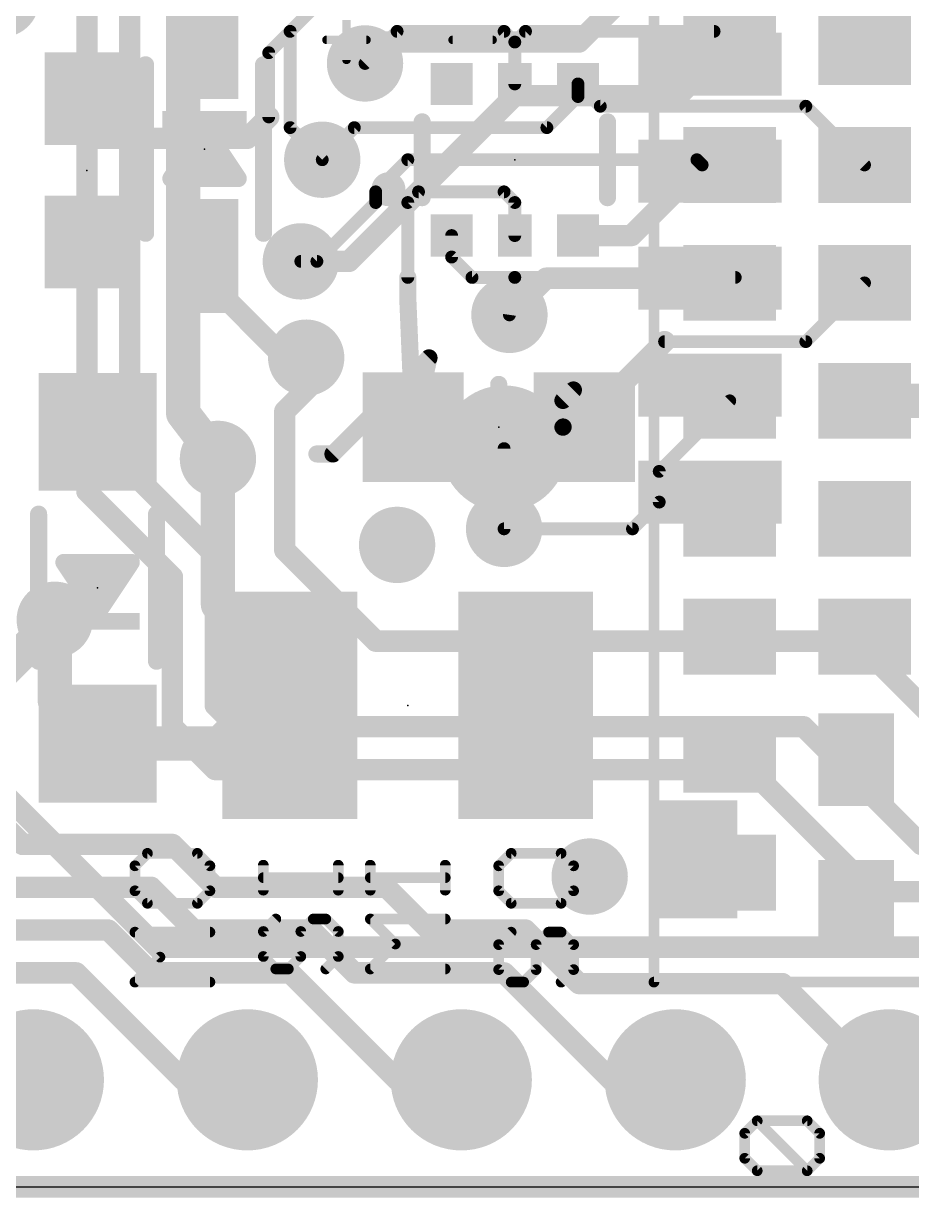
# Model space of a CAD drawing. Extents: x -11.5 to 69.1, y -5.3 to 31.9.
# Drawn here: x 31.63 to 42.17, y -0.13 to 13.81 of the extents above; entities that cross this region are included whole.
import ezdxf

# ---------------------------------------------------------------- set-up
doc = ezdxf.new("R2010")
doc.units = 0
for name, color, linetype in [('1', 12, 'CONTINUOUS'), ('16', 132, 'CONTINUOUS'), ('17', 110, 'CONTINUOUS'), ('18', 110, 'CONTINUOUS'), ('20', 53, 'CONTINUOUS'), ('21', 40, 'CONTINUOUS'), ('23', 40, 'CONTINUOUS')]:
    doc.layers.add(name, color=color, linetype=linetype)

# ---------------------------------------------------------------- blocks, each defined once
blk = doc.blocks.new('RECT')
blk.add_solid([(-0.5, -0.5), (0.5, -0.5), (-0.5, 0.5), (0.5, 0.5)])
blk = doc.blocks.new('ROUNDP')
at = {"const_width": 0.5}
blk.add_lwpolyline([(0, -0.25, 1), (0, 0.25, 1), (0, -0.25)], format="xyb", dxfattribs=at)
blk = doc.blocks.new('PIE')
at = {"const_width": 0.5}
blk.add_lwpolyline([(0, -0.25, 1), (0, 0.25, 1), (0, -0.25)], format="xyb", dxfattribs=at)
blk = doc.blocks.new('ROUNDV')
at = {"const_width": 0.5}
blk.add_lwpolyline([(0, -0.25, 1), (0, 0.25, 1), (0, -0.25)], format="xyb", dxfattribs=at)

msp = doc.modelspace()

# ---------------------------------------------------------------- linework, layer by layer
at = {"layer": '1'}
for points, const_width in [([(32.385, 14.478), (32.385, 12.915)], 0.254), ([(33.782, 13.97), (33.782, 13.589)], 0.254), ([(34.544, 13.462), (35.179, 14.097)], 0.1524), ([(39.831, 13.716), (40.017, 13.53)], 0.254), ([(36.068, 13.716), (35.687, 13.335)], 0.1524), ([(37.338, 13.716), (36.068, 13.716)], 0.1524), ([(37.465, 13.589), (37.338, 13.716)], 0.1524), ([(37.592, 13.716), (37.465, 13.589)], 0.1524), ([(37.465, 13.589), (37.465, 13.092)], 0.1524), ([(39.831, 13.716), (37.592, 13.716)], 0.1524), ([(34.544, 12.7), (34.544, 13.462)], 0.1524), ([(32.385, 12.915), (32.385, 12.827)], 0.4064), ([(38.215, 13.092), (38.48, 12.827)], 0.1524), ([(38.215, 12.942), (38.215, 13.092)], 0.1524), ([(37.846, 12.573), (38.215, 12.942)], 0.1524), ([(32.385, 12.827), (32.385, 12.573)], 0.254), ([(34.29, 12.446), (34.544, 12.7)], 0.254), ([(38.48, 12.827), (40.92, 12.827)], 0.1524), ([(40.92, 12.827), (41.617, 12.13)], 0.1524), ([(32.385, 12.573), (32.512, 12.446)], 0.254), ([(32.512, 12.446), (34.29, 12.446)], 0.254), ([(35.56, 12.573), (35.179, 12.192)], 0.1524), ([(37.846, 12.573), (35.56, 12.573)], 0.1524), ([(36.195, 12.192), (35.814, 11.811)], 0.1524), ([(39.627, 12.192), (36.195, 12.192)], 0.1524), ([(39.689, 12.13), (39.627, 12.192)], 0.1524), ([(38.851, 11.292), (39.689, 12.13)], 0.254), ([(39.689, 12.13), (40.017, 12.13)], 0.254), ([(35.814, 11.811), (35.814, 11.684)], 0.1524), ([(36.322, 11.811), (36.195, 11.684)], 0.1524), ([(37.338, 11.811), (36.322, 11.811)], 0.1524), ([(37.465, 11.684), (37.338, 11.811)], 0.1524), ([(35.814, 11.684), (35.1155, 10.9855)], 0.1524), ([(36.195, 11.684), (36.195, 10.795)], 0.1524), ([(37.465, 11.292), (37.465, 11.684)], 0.1524), ([(36.715, 11.292), (36.715, 11.037)], 0.1524), ([(38.215, 11.292), (38.851, 11.292)], 0.254), ([(33.782, 11.049), (33.655, 10.922)], 0.254), ([(33.782, 10.795), (33.782, 11.049)], 0.254), ([(35.1155, 10.9855), (34.925, 10.9855)], 0.1524), ([(36.715, 11.037), (36.957, 10.795)], 0.1524), ([(34.798, 9.779), (33.782, 10.795)], 0.254), ([(36.195, 10.795), (36.195, 10.5385)], 0.2032), ([(36.957, 10.795), (37.465, 10.795)], 0.1524), ([(37.465, 10.795), (37.4015, 10.3505)], 0.1524), ([(37.465, 10.795), (40.082, 10.795)], 0.1524), ([(40.082, 10.795), (40.017, 10.73)], 0.254), ([(40.92, 10.033), (41.617, 10.73)], 0.1524), ([(36.195, 10.5385), (36.2585, 9.017)], 0.2032), ([(39.243, 10.033), (38.669, 9.459)], 0.254), ([(39.243, 10.033), (40.92, 10.033)], 0.1524), ([(34.9885, 9.8425), (34.798, 9.779)], 0.254), ([(36.4465, 9.84), (35.306, 8.6995)], 0.2032), ([(36.2585, 9.017), (36.4465, 9.84)], 0.2032), ([(38.161, 9.459), (38.0365, 9.3345)], 0.2032), ([(38.669, 9.459), (38.161, 9.459)], 0.2032), ([(41.617, 9.33), (42.613, 9.33)], 0.4064), ([(38.0365, 9.3345), (38.0365, 9.017)], 0.2032), ([(40.017, 9.33), (39.1795, 8.4925)], 0.1524), ([(38.0365, 9.017), (38.039, 9.0195)], 0.2032), ([(38.039, 9.0195), (38.2905, 9.017)], 0.2032), ([(33.9408, 6.9107), (33.9408, 8.6409)], 0.4064), ([(35.306, 8.6995), (35.1155, 8.6995)], 0.2032), ([(39.1795, 8.4925), (39.1795, 8.128)], 0.1524), ([(39.1795, 8.128), (38.862, 7.8105)], 0.1524), ([(38.862, 7.8105), (37.338, 7.8105)], 0.1524), ([(33.9408, 6.9107), (35.0096, 5.842)], 0.4064), ([(32.004, 5.77), (32.004, 6.731)], 0.4064), ([(33.961, 5.262), (34.541, 5.842)], 0.4064), ([(34.541, 5.842), (34.795, 5.715)], 0.4064), ([(32.512, 5.262), (32.004, 5.77)], 0.254), ([(35.0096, 5.842), (34.795, 5.715)], 0.254), ([(32.512, 5.262), (33.961, 5.262)], 0.4064), ([(31.115, 4.572), (31.623, 4.064)], 0.254), ([(31.623, 4.064), (33.401, 4.064)], 0.254), ([(33.401, 4.064), (33.909, 3.556)], 0.254), ([(31.242, 3.556), (33.147, 3.556)], 0.254), ([(33.147, 3.556), (33.655, 3.048)], 0.254), ([(33.909, 3.556), (35.941, 3.556)], 0.254), ([(35.941, 3.556), (36.449, 3.048)], 0.254), ([(30.734, 3.048), (32.639, 3.048)], 0.254), ([(32.639, 3.048), (33.147, 2.54)], 0.254), ([(33.655, 3.048), (35.052, 3.048)], 0.254), ([(35.052, 3.048), (35.56, 2.54)], 0.254), ([(36.449, 3.048), (37.592, 3.048)], 0.254), ([(37.592, 3.048), (38.227, 2.413)], 0.254), ([(30.48, 2.54), (32.258, 2.54)], 0.254), ([(32.258, 2.54), (33.528, 1.27)], 0.254), ([(33.147, 2.54), (34.798, 2.54)], 0.254), ([(34.798, 2.54), (36.068, 1.27)], 0.254), ([(35.56, 2.54), (37.338, 2.54)], 0.254), ([(37.338, 2.54), (38.608, 1.27)], 0.254), ([(38.227, 2.413), (40.64, 2.413)], 0.254), ([(40.64, 2.413), (41.783, 1.27)], 0.254), ([(30.988, 1.27), (31.75, 1.27)], 0.254), ([(33.528, 1.27), (34.29, 1.27)], 0.254), ([(36.068, 1.27), (36.83, 1.27)], 0.254), ([(36.703, 1.27), (36.83, 1.27)], 0.254), ([(38.608, 1.27), (39.37, 1.27)], 0.254), ([(41.783, 1.27), (41.91, 1.27)], 0.254), ([(0, 0), (60.452, 0)], 0.254)]:
    msp.add_lwpolyline(points, dxfattribs=dict(at, const_width=const_width))
for points, const_width in [([(39.8759, 13.7609, 1), (39.7861, 13.6711)], 0.127), ([(36.068, 13.7541, 1), (36.068, 13.6779)], 0.0762), ([(36.0949, 13.6891, 1), (36.0411, 13.7429)], 0.0762), ([(37.3649, 13.7429, 1), (37.3111, 13.6891)], 0.0762), ([(37.338, 13.6779, 1), (37.338, 13.7541)], 0.0762), ([(37.5031, 13.589, 1), (37.4269, 13.589)], 0.0762), ([(37.592, 13.7541, 1), (37.592, 13.6779)], 0.0762), ([(37.6189, 13.6891, 1), (37.5651, 13.7429)], 0.0762), ([(39.831, 13.6779, 1), (39.831, 13.7541)], 0.0762), ([(33.7185, 13.589, 1), (33.8455, 13.589)], 0.127), ([(34.5821, 13.462, 1), (34.5059, 13.462)], 0.0762), ([(34.5171, 13.4889, 1), (34.5709, 13.4351)], 0.0762), ([(37.4381, 13.6159, 1), (37.4919, 13.5621)], 0.0762), ([(37.4381, 13.5621, 1), (37.4919, 13.6159)], 0.0762), ([(39.9721, 13.4851, 1), (40.0619, 13.5749)], 0.127), ([(35.6601, 13.3619, 1), (35.7139, 13.3081)], 0.0762), ([(32.4866, 12.915, 1), (32.2834, 12.915)], 0.2032), ([(37.4269, 13.092, 1), (37.5031, 13.092)], 0.0762), ([(38.2531, 13.092, 1), (38.1769, 13.092)], 0.0762), ([(38.2419, 13.1189, 1), (38.1881, 13.0651)], 0.0762), ([(32.3215, 12.915, 1), (32.4485, 12.915)], 0.127), ([(38.1769, 12.942, 1), (38.2531, 12.942)], 0.0762), ([(38.2419, 12.9151, 1), (38.1881, 12.9689)], 0.0762), ([(32.2834, 12.827, 1), (32.4866, 12.827)], 0.2032), ([(32.4485, 12.827, 1), (32.3215, 12.827)], 0.127), ([(34.5889, 12.6551, 1), (34.4991, 12.7449)], 0.127), ([(38.48, 12.8651, 1), (38.48, 12.7889)], 0.0762), ([(38.4531, 12.8001, 1), (38.5069, 12.8539)], 0.0762), ([(40.9469, 12.8539, 1), (40.8931, 12.8001)], 0.0762), ([(40.92, 12.7889, 1), (40.92, 12.8651)], 0.0762), ([(32.4299, 12.6179, 1), (32.3401, 12.5281)], 0.127), ([(34.5059, 12.7, 1), (34.5821, 12.7)], 0.0762), ([(32.3215, 12.573, 1), (32.4485, 12.573)], 0.127), ([(32.512, 12.5095, 1), (32.512, 12.3825)], 0.127), ([(32.4671, 12.4011, 1), (32.5569, 12.4909)], 0.127), ([(34.2451, 12.4909, 1), (34.3349, 12.4011)], 0.127), ([(34.29, 12.3825, 1), (34.29, 12.5095)], 0.127), ([(35.56, 12.6111, 1), (35.56, 12.5349)], 0.0762), ([(35.5869, 12.5461, 1), (35.5331, 12.5999)], 0.0762), ([(37.8191, 12.5999, 1), (37.8729, 12.5461)], 0.0762), ([(37.846, 12.5349, 1), (37.846, 12.6111)], 0.0762), ([(36.195, 12.2301, 1), (36.195, 12.1539)], 0.0762), ([(36.2219, 12.1651, 1), (36.1681, 12.2189)], 0.0762), ([(39.6539, 12.2189, 1), (39.6001, 12.1651)], 0.0762), ([(39.627, 12.1539, 1), (39.627, 12.2301)], 0.0762), ([(35.1521, 12.2189, 1), (35.2059, 12.1651)], 0.0762), ([(39.689, 12.1935, 1), (39.689, 12.0665)], 0.127), ([(39.7339, 12.0851, 1), (39.6441, 12.1749)], 0.127), ([(39.6621, 12.1031, 1), (39.7159, 12.1569)], 0.0762), ([(40.017, 12.0665, 1), (40.017, 12.1935)], 0.127), ([(41.5901, 12.1031, 1), (41.6439, 12.1569)], 0.0762), ([(35.8521, 11.811, 1), (35.7759, 11.811)], 0.0762), ([(35.7871, 11.8379, 1), (35.8409, 11.7841)], 0.0762), ([(36.322, 11.8491, 1), (36.322, 11.7729)], 0.0762), ([(36.3489, 11.7841, 1), (36.2951, 11.8379)], 0.0762), ([(37.3649, 11.8379, 1), (37.3111, 11.7841)], 0.0762), ([(37.338, 11.7729, 1), (37.338, 11.8491)], 0.0762), ([(35.7759, 11.684, 1), (35.8521, 11.684)], 0.0762), ([(35.8409, 11.6571, 1), (35.7871, 11.7109)], 0.0762), ([(36.2331, 11.684, 1), (36.1569, 11.684)], 0.0762), ([(36.1681, 11.7109, 1), (36.2219, 11.6571)], 0.0762), ([(37.5031, 11.684, 1), (37.4269, 11.684)], 0.0762), ([(37.4381, 11.6571, 1), (37.4919, 11.7109)], 0.0762), ([(36.7531, 11.292, 1), (36.6769, 11.292)], 0.0762), ([(37.4269, 11.292, 1), (37.5031, 11.292)], 0.0762), ([(38.215, 11.3555, 1), (38.215, 11.2285)], 0.127), ([(38.8061, 11.3369, 1), (38.8959, 11.2471)], 0.127), ([(38.851, 11.2285, 1), (38.851, 11.3555)], 0.127), ([(33.8455, 11.049, 1), (33.7185, 11.049)], 0.127), ([(33.8269, 11.0041, 1), (33.7371, 11.0939)], 0.127), ([(33.6101, 10.9669, 1), (33.6999, 10.8771)], 0.127), ([(34.925, 11.0236, 1), (34.925, 10.9474)], 0.0762), ([(35.0886, 11.0124, 1), (35.1424, 10.9586)], 0.0762), ([(35.1155, 10.9474, 1), (35.1155, 11.0236)], 0.0762), ([(36.6769, 11.037, 1), (36.7531, 11.037)], 0.0762), ([(36.7419, 11.0639, 1), (36.6881, 11.0101)], 0.0762), ([(33.8269, 10.8399, 1), (33.7371, 10.7501)], 0.127), ([(36.2458, 10.795, 1), (36.1442, 10.795)], 0.1016), ([(36.957, 10.8331, 1), (36.957, 10.7569)], 0.0762), ([(37.465, 10.8331, 1), (37.465, 10.7569)], 0.0762), ([(37.5027, 10.7896, 1), (37.4273, 10.8004)], 0.0762), ([(37.465, 10.7569, 1), (37.465, 10.8331)], 0.0762), ([(40.1269, 10.7501, 1), (40.0371, 10.8399)], 0.127), ([(40.082, 10.7569, 1), (40.082, 10.8331)], 0.0762), ([(33.7185, 10.795, 1), (33.8455, 10.795)], 0.127), ([(36.1569, 10.795, 1), (36.2331, 10.795)], 0.0762), ([(36.9301, 10.7681, 1), (36.9839, 10.8219)], 0.0762), ([(39.9721, 10.7749, 1), (40.0619, 10.6851)], 0.127), ([(41.6439, 10.7031, 1), (41.5901, 10.7569)], 0.0762), ([(36.2458, 10.5406, 1), (36.1442, 10.5364)], 0.1016), ([(36.1442, 10.5385, 1), (36.2458, 10.5385)], 0.1016), ([(37.3638, 10.3559, 1), (37.4392, 10.3451)], 0.0762), ([(39.2879, 9.9881, 1), (39.1981, 10.0779)], 0.127), ([(39.243, 10.0711, 1), (39.243, 9.9949)], 0.0762), ([(40.8931, 10.0599, 1), (40.9469, 10.0061)], 0.0762), ([(40.92, 9.9949, 1), (40.92, 10.0711)], 0.0762), ([(34.7779, 9.8392, 1), (34.8181, 9.7188)], 0.127), ([(35.0086, 9.7823, 1), (34.9684, 9.9027)], 0.127), ([(36.496, 9.8287, 1), (36.397, 9.8513)], 0.1016), ([(36.4824, 9.8041, 1), (36.4106, 9.8759)], 0.1016), ([(34.7531, 9.7341, 1), (34.8429, 9.8239)], 0.127), ([(38.161, 9.5098, 1), (38.161, 9.4082)], 0.1016), ([(38.1969, 9.4231, 1), (38.1251, 9.4949)], 0.1016), ([(38.6241, 9.5039, 1), (38.7139, 9.4141)], 0.127), ([(38.669, 9.4082, 1), (38.669, 9.5098)], 0.1016), ([(41.617, 9.4316, 1), (41.617, 9.2284)], 0.2032), ([(38.0873, 9.3345, 1), (37.9857, 9.3345)], 0.1016), ([(38.0006, 9.3704, 1), (38.0724, 9.2986)], 0.1016), ([(40.0439, 9.3031, 1), (39.9901, 9.3569)], 0.0762), ([(36.209, 9.0283, 1), (36.308, 9.0057)], 0.1016), ([(36.2077, 9.0149, 1), (36.3093, 9.0191)], 0.1016), ([(38.0006, 9.0529, 1), (38.0724, 8.9811)], 0.1016), ([(37.9857, 9.017, 1), (38.0873, 9.017)], 0.1016), ([(38.0395, 9.0703, 1), (38.0385, 8.9687)], 0.1016), ([(38.0749, 8.9836, 1), (38.0031, 9.0554)], 0.1016), ([(38.29, 8.9662, 1), (38.291, 9.0678)], 0.1016), ([(34.0424, 8.6409, 1), (33.8392, 8.6409)], 0.2032), ([(35.1155, 8.7503, 1), (35.1155, 8.6487)], 0.1016), ([(35.2701, 8.7354, 1), (35.3419, 8.6636)], 0.1016), ([(35.306, 8.6487, 1), (35.306, 8.7503)], 0.1016), ([(39.2176, 8.4925, 1), (39.1414, 8.4925)], 0.0762), ([(39.1526, 8.5194, 1), (39.2064, 8.4656)], 0.0762), ([(39.1414, 8.128, 1), (39.2176, 8.128)], 0.0762), ([(39.2064, 8.1011, 1), (39.1526, 8.1549)], 0.0762), ([(37.338, 7.8486, 1), (37.338, 7.7724)], 0.0762), ([(38.8351, 7.8374, 1), (38.8889, 7.7836)], 0.0762), ([(38.862, 7.7724, 1), (38.862, 7.8486)], 0.0762), ([(34.0127, 6.9826, 1), (33.869, 6.8389)], 0.2032), ([(33.8392, 6.9107, 1), (34.0424, 6.9107)], 0.2032), ([(32.1056, 6.731, 1), (31.9024, 6.731)], 0.2032), ([(34.5864, 5.9329, 1), (34.4956, 5.7511)], 0.2032), ([(34.6128, 5.7702, 1), (34.4692, 5.9138)], 0.2032), ([(34.9377, 5.7702, 1), (35.0814, 5.9138)], 0.2032), ([(31.9024, 5.77, 1), (32.1056, 5.77)], 0.2032), ([(32.0489, 5.8149, 1), (31.9591, 5.7251)], 0.127), ([(34.7496, 5.6241, 1), (34.8404, 5.8059)], 0.2032), ([(35.0419, 5.7874, 1), (34.9772, 5.8966)], 0.127), ([(34.7627, 5.7696, 1), (34.8273, 5.6604)], 0.127), ([(32.512, 5.3636, 1), (32.512, 5.1604)], 0.2032), ([(33.8892, 5.3338, 1), (34.0328, 5.1902)], 0.2032), ([(33.961, 5.1604, 1), (33.961, 5.3636)], 0.2032), ([(32.4671, 5.2171, 1), (32.5569, 5.3069)], 0.127), ([(31.623, 4.1275, 1), (31.623, 4.0005)], 0.127), ([(33.4459, 4.1089, 1), (33.3561, 4.0191)], 0.127), ([(33.401, 4.0005, 1), (33.401, 4.1275)], 0.127), ([(31.5781, 4.0191, 1), (31.6679, 4.1089)], 0.127), ([(33.1919, 3.6009, 1), (33.1021, 3.5111)], 0.127), ([(33.147, 3.4925, 1), (33.147, 3.6195)], 0.127), ([(33.909, 3.6195, 1), (33.909, 3.4925)], 0.127), ([(33.8641, 3.5111, 1), (33.9539, 3.6009)], 0.127), ([(35.9859, 3.6009, 1), (35.8961, 3.5111)], 0.127), ([(35.941, 3.4925, 1), (35.941, 3.6195)], 0.127), ([(32.6839, 3.0929, 1), (32.5941, 3.0031)], 0.127), ([(32.639, 2.9845, 1), (32.639, 3.1115)], 0.127), ([(33.655, 3.1115, 1), (33.655, 2.9845)], 0.127), ([(33.6101, 3.0031, 1), (33.6999, 3.0929)], 0.127), ([(35.0969, 3.0929, 1), (35.0071, 3.0031)], 0.127), ([(35.052, 2.9845, 1), (35.052, 3.1115)], 0.127), ([(36.449, 3.1115, 1), (36.449, 2.9845)], 0.127), ([(36.4041, 3.0031, 1), (36.4939, 3.0929)], 0.127), ([(37.6369, 3.0929, 1), (37.5471, 3.0031)], 0.127), ([(37.592, 2.9845, 1), (37.592, 3.1115)], 0.127), ([(32.3029, 2.5849, 1), (32.2131, 2.4951)], 0.127), ([(32.258, 2.4765, 1), (32.258, 2.6035)], 0.127), ([(33.147, 2.6035, 1), (33.147, 2.4765)], 0.127), ([(33.1021, 2.4951, 1), (33.1919, 2.5849)], 0.127), ([(34.8429, 2.5849, 1), (34.7531, 2.4951)], 0.127), ([(34.798, 2.4765, 1), (34.798, 2.6035)], 0.127), ([(35.56, 2.6035, 1), (35.56, 2.4765)], 0.127), ([(35.5151, 2.4951, 1), (35.6049, 2.5849)], 0.127), ([(37.3829, 2.5849, 1), (37.2931, 2.4951)], 0.127), ([(37.338, 2.4765, 1), (37.338, 2.6035)], 0.127), ([(38.227, 2.4765, 1), (38.227, 2.3495)], 0.127), ([(38.1821, 2.3681, 1), (38.2719, 2.4579)], 0.127), ([(40.6849, 2.4579, 1), (40.5951, 2.3681)], 0.127), ([(40.64, 2.3495, 1), (40.64, 2.4765)], 0.127), ([(31.75, 1.2065, 1), (31.75, 1.3335)], 0.127), ([(33.528, 1.3335, 1), (33.528, 1.2065)], 0.127), ([(34.29, 1.2065, 1), (34.29, 1.3335)], 0.127), ([(36.068, 1.3335, 1), (36.068, 1.2065)], 0.127), ([(36.703, 1.3335, 1), (36.703, 1.2065)], 0.127), ([(36.83, 1.2065, 1), (36.83, 1.3335)], 0.127), ([(36.83, 1.2065, 1), (36.83, 1.3335)], 0.127), ([(38.608, 1.3335, 1), (38.608, 1.2065)], 0.127), ([(39.37, 1.2065, 1), (39.37, 1.3335)], 0.127), ([(41.783, 1.3335, 1), (41.783, 1.2065)], 0.127), ([(41.91, 1.2065, 1), (41.91, 1.3335)], 0.127), ([(33.4831, 1.2251, 1), (33.5729, 1.3149)], 0.127), ([(36.0231, 1.2251, 1), (36.1129, 1.3149)], 0.127), ([(38.5631, 1.2251, 1), (38.6529, 1.3149)], 0.127), ([(41.7381, 1.2251, 1), (41.8279, 1.3149)], 0.127)]:
    msp.add_lwpolyline(points, format="xyb", dxfattribs=dict(at, const_width=const_width))
at = {"layer": '16'}
for points, const_width in [([(33.528, 14.986), (33.528, 9.1807)], 0.4064), ([(32.893, 8.509), (32.893, 14.732)], 0.254), ([(32.385, 14.478), (32.385, 8.255)], 0.254), ([(38.227, 13.589), (38.989, 14.351)], 0.254), ([(34.798, 13.716), (35.179, 14.097)], 0.1524), ([(34.798, 12.573), (34.798, 13.716)], 0.1524), ([(35.687, 13.335), (35.941, 13.589)], 0.254), ([(35.941, 13.589), (38.227, 13.589)], 0.254), ([(39.41, 12.954), (39.782, 13.326)], 0.254), ([(35.4965, 10.9855), (37.456, 12.945)], 0.254), ([(37.456, 12.945), (37.447, 12.954)], 0.254), ([(37.447, 12.954), (39.41, 12.954)], 0.254), ([(35.179, 12.192), (34.798, 12.573)], 0.1524), ([(34.925, 10.9855), (35.4965, 10.9855)], 0.254), ([(37.837, 10.786), (37.4015, 10.3505)], 0.254), ([(39.782, 10.786), (37.837, 10.786)], 0.254), ([(35.052, 9.525), (34.9885, 9.8425)], 0.254), ([(35.179, 9.652), (35.052, 9.525)], 0.254), ([(34.7345, 9.2075), (35.052, 9.525)], 0.254), ([(33.528, 9.1807), (33.9408, 8.6409)], 0.4064), ([(34.7345, 7.5565), (34.7345, 9.2075)], 0.254), ([(37.338, 7.8105), (37.338, 8.763)], 0.1524), ([(33.909, 7.493), (32.893, 8.509)], 0.254), ([(32.385, 8.255), (33.401, 7.239)], 0.254), ([(35.814, 6.477), (34.7345, 7.5565)], 0.254), ([(33.909, 5.715), (33.909, 7.493)], 0.254), ([(33.401, 7.239), (33.401, 5.461)], 0.254), ([(30.861, 5.588), (32.004, 6.731)], 0.4064), ([(35.814, 6.477), (41.529, 6.477)], 0.254), ([(41.529, 6.477), (42.926, 5.08)], 0.254), ([(34.163, 5.461), (33.909, 5.715)], 0.254), ([(33.401, 5.461), (33.909, 4.953)], 0.254), ([(34.163, 5.461), (40.894, 5.461)], 0.254), ([(40.894, 5.461), (42.291, 4.064)], 0.254), ([(31.0134, 5.0546), (33.2232, 2.8448)], 0.254), ([(33.909, 4.953), (40.259, 4.953)], 0.254), ([(40.259, 4.953), (41.7068, 3.5052)], 0.254), ([(53.594, 4.064), (42.291, 4.064)], 0.254), ([(51.562, 3.5052), (41.7068, 3.5052)], 0.254), ([(33.2232, 2.8448), (50.7238, 2.8448)], 0.254), ([(31.623, 1.397), (31.75, 1.27)], 0.254), ([(0, 0), (60.706, 0)], 0.254)]:
    msp.add_lwpolyline(points, dxfattribs=dict(at, const_width=const_width))
for points, const_width in [([(34.8361, 13.716, 1), (34.7599, 13.716)], 0.0762), ([(34.7711, 13.7429, 1), (34.8249, 13.6891)], 0.0762), ([(35.941, 13.6525, 1), (35.941, 13.5255)], 0.127), ([(35.9859, 13.5441, 1), (35.8961, 13.6339)], 0.127), ([(38.1821, 13.6339, 1), (38.2719, 13.5441)], 0.127), ([(38.227, 13.5255, 1), (38.227, 13.6525)], 0.127), ([(35.6421, 13.3799, 1), (35.7319, 13.2901)], 0.127), ([(39.8269, 13.2811, 1), (39.7371, 13.3709)], 0.127), ([(37.4919, 12.9989, 1), (37.4021, 12.9091)], 0.127), ([(37.447, 13.0175, 1), (37.447, 12.8905)], 0.127), ([(37.5009, 12.9001, 1), (37.4111, 12.9899)], 0.127), ([(37.4111, 12.9001, 1), (37.5009, 12.9899)], 0.127), ([(39.3651, 12.9989, 1), (39.4549, 12.9091)], 0.127), ([(39.41, 12.8905, 1), (39.41, 13.0175)], 0.127), ([(34.7599, 12.573, 1), (34.8361, 12.573)], 0.0762), ([(34.8249, 12.5999, 1), (34.7711, 12.5461)], 0.0762), ([(35.1521, 12.1651, 1), (35.2059, 12.2189)], 0.0762), ([(34.925, 11.049, 1), (34.925, 10.922)], 0.127), ([(35.4516, 11.0304, 1), (35.5414, 10.9406)], 0.127), ([(35.4965, 10.922, 1), (35.4965, 11.049)], 0.127), ([(37.837, 10.8495, 1), (37.837, 10.7225)], 0.127), ([(37.8819, 10.7411, 1), (37.7921, 10.8309)], 0.127), ([(39.782, 10.7225, 1), (39.782, 10.8495)], 0.127), ([(37.3566, 10.3954, 1), (37.4464, 10.3056)], 0.127), ([(35.0508, 9.855, 1), (34.9262, 9.83)], 0.127), ([(35.2239, 9.6071, 1), (35.1341, 9.6969)], 0.127), ([(35.0071, 9.5699, 1), (35.0969, 9.4801)], 0.127), ([(35.0969, 9.4801, 1), (35.0071, 9.5699)], 0.127), ([(34.9897, 9.5125, 1), (35.1143, 9.5375)], 0.127), ([(33.6087, 9.2424, 1), (33.4473, 9.119)], 0.2032), ([(33.4264, 9.1807, 1), (33.6296, 9.1807)], 0.2032), ([(34.798, 9.2075, 1), (34.671, 9.2075)], 0.127), ([(34.6896, 9.2524, 1), (34.7794, 9.1626)], 0.127), ([(33.8601, 8.5791, 1), (34.0215, 8.7026)], 0.2032), ([(37.3761, 8.763, 1), (37.2999, 8.763)], 0.0762), ([(32.9379, 8.5539, 1), (32.8481, 8.4641)], 0.127), ([(32.8295, 8.509, 1), (32.9565, 8.509)], 0.127), ([(32.4299, 8.2999, 1), (32.3401, 8.2101)], 0.127), ([(32.3215, 8.255, 1), (32.4485, 8.255)], 0.127), ([(37.2999, 7.8105, 1), (37.3761, 7.8105)], 0.0762), ([(34.7794, 7.6014, 1), (34.6896, 7.5116)], 0.127), ([(33.9725, 7.493, 1), (33.8455, 7.493)], 0.127), ([(33.8641, 7.4481, 1), (33.9539, 7.5379)], 0.127), ([(34.671, 7.5565, 1), (34.798, 7.5565)], 0.127), ([(33.4645, 7.239, 1), (33.3375, 7.239)], 0.127), ([(33.3561, 7.1941, 1), (33.4459, 7.2839)], 0.127), ([(32.0758, 6.6592, 1), (31.9322, 6.8028)], 0.2032), ([(35.814, 6.5405, 1), (35.814, 6.4135)], 0.127), ([(35.7691, 6.4321, 1), (35.8589, 6.5219)], 0.127), ([(41.5739, 6.5219, 1), (41.4841, 6.4321)], 0.127), ([(41.529, 6.4135, 1), (41.529, 6.5405)], 0.127), ([(33.9539, 5.7599, 1), (33.8641, 5.6701)], 0.127), ([(33.8455, 5.715, 1), (33.9725, 5.715)], 0.127), ([(33.4459, 5.5059, 1), (33.3561, 5.4161)], 0.127), ([(34.163, 5.5245, 1), (34.163, 5.3975)], 0.127), ([(40.9389, 5.5059, 1), (40.8491, 5.4161)], 0.127), ([(40.894, 5.3975, 1), (40.894, 5.5245)], 0.127), ([(33.3375, 5.461, 1), (33.4645, 5.461)], 0.127), ([(34.1181, 5.4161, 1), (34.2079, 5.5059)], 0.127), ([(33.909, 5.0165, 1), (33.909, 4.8895)], 0.127), ([(33.8641, 4.9081, 1), (33.9539, 4.9979)], 0.127), ([(40.3039, 4.9979, 1), (40.2141, 4.9081)], 0.127), ([(40.259, 4.8895, 1), (40.259, 5.0165)], 0.127), ([(42.291, 4.1275, 1), (42.291, 4.0005)], 0.127), ([(41.7068, 3.5687, 1), (41.7068, 3.4417)], 0.127), ([(41.6619, 3.4603, 1), (41.7517, 3.5501)], 0.127), ([(33.2232, 2.9083, 1), (33.2232, 2.7813)], 0.127), ([(33.1783, 2.7999, 1), (33.2681, 2.8897)], 0.127), ([(31.6679, 1.4419, 1), (31.5781, 1.3521)], 0.127), ([(31.7051, 1.2251, 1), (31.7949, 1.3149)], 0.127)]:
    msp.add_lwpolyline(points, format="xyb", dxfattribs=dict(at, const_width=const_width))
at = {"layer": '20'}
msp.add_line((2.54, 0), (57.785, 0), dxfattribs=at)
at = {"layer": '21'}
for points, const_width in [([(39.117, 2.43), (39.117, 20.43)], 0.127), ([(35.4671, 13.852), (35.4671, 13.3774)], 0.1016), ([(35.2298, 13.6147), (35.7043, 13.6147)], 0.1016), ([(36.7266, 13.6147), (37.2012, 13.6147)], 0.1016), ([(33.082, 11.319), (33.082, 13.319)], 0.2032), ([(34.482, 13.319), (34.482, 11.319)], 0.2032), ([(36.365, 12.642), (36.365, 11.742)], 0.2032), ([(38.565, 12.642), (38.565, 11.742)], 0.2032), ([(33.382, 11.969), (33.782, 12.569)], 0.2032), ([(33.782, 12.569), (34.182, 11.969)], 0.2032), ([(33.582, 12.119), (33.782, 12.419)], 0.2032), ([(33.7661, 12.3952), (33.7979, 12.3952)], 0.2032), ([(33.782, 12.419), (33.982, 12.119)], 0.2032), ([(33.6307, 12.192), (33.9333, 12.192)], 0.2032), ([(33.982, 12.119), (33.582, 12.119)], 0.2032), ([(34.182, 11.969), (33.382, 11.969)], 0.2032), ([(37.2745, 8.509), (37.2745, 9.525)], 0.2032), ([(31.812, 6.239), (31.812, 7.985)], 0.2032), ([(33.212, 7.985), (33.212, 6.239)], 0.2032), ([(32.512, 6.812), (32.112, 7.412)], 0.2032), ([(32.112, 7.412), (32.912, 7.412)], 0.2032), ([(32.512, 7.012), (32.312, 7.312)], 0.2032), ([(32.312, 7.312), (32.712, 7.312)], 0.2032), ([(32.912, 7.412), (32.512, 6.812)], 0.2032), ([(32.712, 7.312), (32.512, 7.012)], 0.2032), ([(32.4453, 7.112), (32.5787, 7.112)], 0.2032), ([(33.104, 3.9587), (32.9557, 3.8104)], 0.127), ([(33.6972, 3.9587), (33.104, 3.9587)], 0.127), ([(33.8455, 3.8104), (33.6972, 3.9587)], 0.127), ([(37.422, 3.9587), (37.2737, 3.8104)], 0.127), ([(38.0152, 3.9587), (37.422, 3.9587)], 0.127), ([(38.1635, 3.8104), (38.0152, 3.9587)], 0.127), ([(32.9557, 3.8104), (32.9557, 3.5138)], 0.127), ([(33.8455, 3.5138), (33.8455, 3.8104)], 0.127), ([(34.4797, 3.5214), (34.4797, 3.818)], 0.127), ([(35.3695, 3.5214), (35.3695, 3.818)], 0.127), ([(35.7497, 3.5214), (35.7497, 3.818)], 0.127), ([(36.6395, 3.5214), (36.6395, 3.818)], 0.127), ([(37.2737, 3.8104), (37.2737, 3.5138)], 0.127), ([(38.1635, 3.5138), (38.1635, 3.8104)], 0.127), ([(35.3695, 3.6697), (34.4797, 3.6697)], 0.127), ([(36.6395, 3.6697), (35.7497, 3.6697)], 0.127), ([(32.9557, 3.5138), (33.104, 3.3655)], 0.127), ([(33.6972, 3.3655), (33.8455, 3.5138)], 0.127), ([(37.2737, 3.5138), (37.422, 3.3655)], 0.127), ([(38.0152, 3.3655), (38.1635, 3.5138)], 0.127), ([(33.104, 3.3655), (33.6972, 3.3655)], 0.127), ([(37.422, 3.3655), (38.0152, 3.3655)], 0.127), ([(34.628, 3.1791), (34.4797, 3.0308)], 0.127), ([(34.9246, 3.0308), (35.0729, 3.1791)], 0.127), ([(35.0729, 3.1791), (35.2212, 3.1791)], 0.127), ([(35.2212, 3.1791), (35.3695, 3.0308)], 0.127), ([(36.0463, 2.8825), (35.7497, 3.1791)], 0.127), ([(35.7497, 3.1791), (36.6395, 3.1791)], 0.127), ([(33.2523, 2.7266), (32.9557, 3.0232)], 0.127), ([(32.9557, 3.0232), (33.8455, 3.0232)], 0.127), ([(34.4797, 3.0308), (34.4797, 2.7342)], 0.127), ([(34.9246, 2.7342), (34.9246, 3.0308)], 0.127), ([(35.3695, 3.0308), (35.3695, 2.7342)], 0.127), ([(37.422, 3.0232), (37.2737, 2.8749)], 0.127), ([(37.7186, 2.8749), (37.8669, 3.0232)], 0.127), ([(37.8669, 3.0232), (38.0152, 3.0232)], 0.127), ([(38.0152, 3.0232), (38.1635, 2.8749)], 0.127), ([(35.7497, 2.5859), (36.0463, 2.8825)], 0.127), ([(37.2737, 2.8749), (37.2737, 2.5783)], 0.127), ([(37.7186, 2.5783), (37.7186, 2.8749)], 0.127), ([(38.1635, 2.8749), (38.1635, 2.5783)], 0.127), ([(32.9557, 2.43), (33.2523, 2.7266)], 0.127), ([(34.4797, 2.7342), (34.628, 2.5859)], 0.127), ([(34.7763, 2.5859), (34.9246, 2.7342)], 0.127), ([(35.3695, 2.7342), (35.2212, 2.5859)], 0.127), ([(34.628, 2.5859), (34.7763, 2.5859)], 0.127), ([(36.6395, 2.5859), (35.7497, 2.5859)], 0.127), ([(37.2737, 2.5783), (37.422, 2.43)], 0.127), ([(37.5703, 2.43), (37.7186, 2.5783)], 0.127), ([(38.1635, 2.5783), (38.0152, 2.43)], 0.127), ([(33.8455, 2.43), (32.9557, 2.43)], 0.127), ([(37.422, 2.43), (37.5703, 2.43)], 0.127), ([(55.117, 2.43), (39.117, 2.43)], 0.127), ([(40.1947, 0.6354), (40.343, 0.7837)], 0.127), ([(40.343, 0.7837), (40.9362, 0.7837)], 0.127), ([(40.9362, 0.1905), (40.343, 0.7837)], 0.127), ([(40.9362, 0.7837), (41.0845, 0.6354)], 0.127), ([(40.1947, 0.3388), (40.1947, 0.6354)], 0.127), ([(41.0845, 0.6354), (41.0845, 0.3388)], 0.127), ([(40.343, 0.1905), (40.1947, 0.3388)], 0.127), ([(41.0845, 0.3388), (40.9362, 0.1905)], 0.127), ([(40.9362, 0.1905), (40.343, 0.1905)], 0.127)]:
    msp.add_lwpolyline(points, dxfattribs=dict(at, const_width=const_width))
for points, const_width in [([(35.2298, 13.6401, 1), (35.2298, 13.5893)], 0.0508), ([(35.7043, 13.5893, 1), (35.7043, 13.6401)], 0.0508), ([(36.7266, 13.6401, 1), (36.7266, 13.5893)], 0.0508), ([(37.2012, 13.5893, 1), (37.2012, 13.6401)], 0.0508), ([(33.1328, 13.319, 1), (33.0312, 13.319)], 0.1016), ([(34.5328, 13.319, 1), (34.4312, 13.319)], 0.1016), ([(35.4417, 13.3774, 1), (35.4925, 13.3774)], 0.0508), ([(36.4158, 12.642, 1), (36.3142, 12.642)], 0.1016), ([(38.6158, 12.642, 1), (38.5142, 12.642)], 0.1016), ([(33.8243, 12.5972, 1), (33.7397, 12.5408)], 0.1016), ([(33.8243, 12.5408, 1), (33.7397, 12.5972)], 0.1016), ([(33.7661, 12.446, 1), (33.7661, 12.3444)], 0.1016), ([(33.8243, 12.4472, 1), (33.7397, 12.3908)], 0.1016), ([(33.8243, 12.3908, 1), (33.7397, 12.4472)], 0.1016), ([(33.7979, 12.3444, 1), (33.7979, 12.446)], 0.1016), ([(33.6307, 12.2428, 1), (33.6307, 12.1412)], 0.1016), ([(33.9333, 12.1412, 1), (33.9333, 12.2428)], 0.1016), ([(33.582, 12.1698, 1), (33.582, 12.0682)], 0.1016), ([(33.5397, 12.1472, 1), (33.6243, 12.0908)], 0.1016), ([(33.9397, 12.0908, 1), (34.0243, 12.1472)], 0.1016), ([(33.982, 12.0682, 1), (33.982, 12.1698)], 0.1016), ([(33.382, 12.0198, 1), (33.382, 11.9182)], 0.1016), ([(33.3397, 11.9972, 1), (33.4243, 11.9408)], 0.1016), ([(34.1397, 11.9408, 1), (34.2243, 11.9972)], 0.1016), ([(34.182, 11.9182, 1), (34.182, 12.0198)], 0.1016), ([(35.965, 11.742, 1), (35.965, 11.942, 1), (35.965, 11.742)], 0.2032), ([(36.3142, 11.742, 1), (36.4158, 11.742)], 0.1016), ([(38.5142, 11.742, 1), (38.6158, 11.742)], 0.1016), ([(33.0312, 11.319, 1), (33.1328, 11.319)], 0.1016), ([(34.4312, 11.319, 1), (34.5328, 11.319)], 0.1016), ([(37.3253, 9.525, 1), (37.2237, 9.525)], 0.1016), ([(37.2237, 8.509, 1), (37.3253, 8.509)], 0.1016), ([(31.8628, 7.985, 1), (31.7612, 7.985)], 0.1016), ([(33.2628, 7.985, 1), (33.1612, 7.985)], 0.1016), ([(32.1543, 7.4402, 1), (32.0697, 7.3838)], 0.1016), ([(32.112, 7.4628, 1), (32.112, 7.3612)], 0.1016), ([(32.3543, 7.3402, 1), (32.2697, 7.2838)], 0.1016), ([(32.312, 7.3628, 1), (32.312, 7.2612)], 0.1016), ([(32.7543, 7.2838, 1), (32.6697, 7.3402)], 0.1016), ([(32.712, 7.2612, 1), (32.712, 7.3628)], 0.1016), ([(32.9543, 7.3838, 1), (32.8697, 7.4402)], 0.1016), ([(32.912, 7.3612, 1), (32.912, 7.4628)], 0.1016), ([(32.4453, 7.1628, 1), (32.4453, 7.0612)], 0.1016), ([(32.5787, 7.0612, 1), (32.5787, 7.1628)], 0.1016), ([(32.4697, 7.0402, 1), (32.5543, 6.9838)], 0.1016), ([(32.4697, 6.9838, 1), (32.5543, 7.0402)], 0.1016), ([(32.4697, 6.8402, 1), (32.5543, 6.7838)], 0.1016), ([(32.4697, 6.7838, 1), (32.5543, 6.8402)], 0.1016), ([(31.7612, 6.239, 1), (31.8628, 6.239)], 0.1016), ([(33.1612, 6.239, 1), (33.2628, 6.239)], 0.1016), ([(33.104, 3.9904, 1), (33.104, 3.9269)], 0.0635), ([(33.1265, 3.9362, 1), (33.0816, 3.9811)], 0.0635), ([(33.7197, 3.9811, 1), (33.6748, 3.9362)], 0.0635), ([(33.6972, 3.9269, 1), (33.6972, 3.9904)], 0.0635), ([(37.422, 3.9904, 1), (37.422, 3.9269)], 0.0635), ([(37.4445, 3.9362, 1), (37.3996, 3.9811)], 0.0635), ([(38.0377, 3.9811, 1), (37.9928, 3.9362)], 0.0635), ([(38.0152, 3.9269, 1), (38.0152, 3.9904)], 0.0635), ([(32.9875, 3.8104, 1), (32.924, 3.8104)], 0.0635), ([(32.9333, 3.8328, 1), (32.9782, 3.7879)], 0.0635), ([(33.8773, 3.8104, 1), (33.8137, 3.8104)], 0.0635), ([(33.823, 3.7879, 1), (33.868, 3.8328)], 0.0635), ([(34.5115, 3.818, 1), (34.448, 3.818)], 0.0635), ([(35.4013, 3.818, 1), (35.3377, 3.818)], 0.0635), ([(35.7815, 3.818, 1), (35.718, 3.818)], 0.0635), ([(36.6713, 3.818, 1), (36.6078, 3.818)], 0.0635), ([(37.3055, 3.8104, 1), (37.242, 3.8104)], 0.0635), ([(37.2513, 3.8328, 1), (37.2962, 3.7879)], 0.0635), ([(38.1953, 3.8104, 1), (38.1317, 3.8104)], 0.0635), ([(38.141, 3.7879, 1), (38.186, 3.8328)], 0.0635), ([(34.4797, 3.7015, 1), (34.4797, 3.638)], 0.0635), ([(35.3695, 3.638, 1), (35.3695, 3.7015)], 0.0635), ([(35.7497, 3.7015, 1), (35.7497, 3.638)], 0.0635), ([(36.6395, 3.638, 1), (36.6395, 3.7015)], 0.0635), ([(32.924, 3.5138, 1), (32.9875, 3.5138)], 0.0635), ([(32.9782, 3.5362, 1), (32.9333, 3.4913)], 0.0635), ([(33.8137, 3.5138, 1), (33.8773, 3.5138)], 0.0635), ([(33.868, 3.4913, 1), (33.823, 3.5362)], 0.0635), ([(34.448, 3.5214, 1), (34.5115, 3.5214)], 0.0635), ([(35.3377, 3.5214, 1), (35.4013, 3.5214)], 0.0635), ([(35.718, 3.5214, 1), (35.7815, 3.5214)], 0.0635), ([(36.6078, 3.5214, 1), (36.6713, 3.5214)], 0.0635), ([(37.242, 3.5138, 1), (37.3055, 3.5138)], 0.0635), ([(37.2962, 3.5362, 1), (37.2513, 3.4913)], 0.0635), ([(38.1317, 3.5138, 1), (38.1953, 3.5138)], 0.0635), ([(38.186, 3.4913, 1), (38.141, 3.5362)], 0.0635), ([(33.104, 3.3973, 1), (33.104, 3.3338)], 0.0635), ([(33.0816, 3.343, 1), (33.1265, 3.388)], 0.0635), ([(33.6748, 3.388, 1), (33.7197, 3.343)], 0.0635), ([(33.6972, 3.3338, 1), (33.6972, 3.3973)], 0.0635), ([(37.422, 3.3973, 1), (37.422, 3.3338)], 0.0635), ([(37.3996, 3.343, 1), (37.4445, 3.388)], 0.0635), ([(37.9928, 3.388, 1), (38.0377, 3.343)], 0.0635), ([(38.0152, 3.3338, 1), (38.0152, 3.3973)], 0.0635), ([(34.6505, 3.1566, 1), (34.6056, 3.2015)], 0.0635), ([(35.0729, 3.2108, 1), (35.0729, 3.1473)], 0.0635), ([(35.0954, 3.1566, 1), (35.0505, 3.2015)], 0.0635), ([(35.2437, 3.2015, 1), (35.1988, 3.1566)], 0.0635), ([(35.2212, 3.1473, 1), (35.2212, 3.2108)], 0.0635), ([(35.7497, 3.2108, 1), (35.7497, 3.1473)], 0.0635), ([(35.7722, 3.2015, 1), (35.7273, 3.1566)], 0.0635), ([(36.6395, 3.1473, 1), (36.6395, 3.2108)], 0.0635), ([(32.9557, 3.0549, 1), (32.9557, 2.9914)], 0.0635), ([(32.9782, 3.0456, 1), (32.9333, 3.0007)], 0.0635), ([(33.8455, 2.9914, 1), (33.8455, 3.0549)], 0.0635), ([(34.5115, 3.0308, 1), (34.448, 3.0308)], 0.0635), ([(34.4573, 3.0532, 1), (34.5022, 3.0083)], 0.0635), ([(34.9564, 3.0308, 1), (34.8929, 3.0308)], 0.0635), ([(34.9022, 3.0532, 1), (34.9471, 3.0083)], 0.0635), ([(35.4013, 3.0308, 1), (35.3377, 3.0308)], 0.0635), ([(35.347, 3.0083, 1), (35.392, 3.0532)], 0.0635), ([(37.4445, 3.0007, 1), (37.3996, 3.0456)], 0.0635), ([(37.8669, 3.0549, 1), (37.8669, 2.9914)], 0.0635), ([(37.8894, 3.0007, 1), (37.8445, 3.0456)], 0.0635), ([(38.0377, 3.0456, 1), (37.9928, 3.0007)], 0.0635), ([(38.0152, 2.9914, 1), (38.0152, 3.0549)], 0.0635), ([(36.0688, 2.86, 1), (36.0239, 2.9049)], 0.0635), ([(36.0239, 2.86, 1), (36.0688, 2.9049)], 0.0635), ([(37.3055, 2.8749, 1), (37.242, 2.8749)], 0.0635), ([(37.2513, 2.8973, 1), (37.2962, 2.8524)], 0.0635), ([(37.7504, 2.8749, 1), (37.6869, 2.8749)], 0.0635), ([(37.6962, 2.8973, 1), (37.7411, 2.8524)], 0.0635), ([(38.1953, 2.8749, 1), (38.1317, 2.8749)], 0.0635), ([(38.141, 2.8524, 1), (38.186, 2.8973)], 0.0635), ([(33.2748, 2.7041, 1), (33.2299, 2.749)], 0.0635), ([(34.5022, 2.7566, 1), (34.4573, 2.7117)], 0.0635), ([(34.9471, 2.7117, 1), (34.9022, 2.7566)], 0.0635), ([(35.392, 2.7117, 1), (35.347, 2.7566)], 0.0635), ([(33.2299, 2.7041, 1), (33.2748, 2.749)], 0.0635), ([(34.448, 2.7342, 1), (34.5115, 2.7342)], 0.0635), ([(34.628, 2.6177, 1), (34.628, 2.5541)], 0.0635), ([(34.7763, 2.5541, 1), (34.7763, 2.6177)], 0.0635), ([(34.8929, 2.7342, 1), (34.9564, 2.7342)], 0.0635), ([(35.3377, 2.7342, 1), (35.4013, 2.7342)], 0.0635), ([(35.7497, 2.6177, 1), (35.7497, 2.5541)], 0.0635), ([(36.6395, 2.5541, 1), (36.6395, 2.6177)], 0.0635), ([(34.6056, 2.5634, 1), (34.6505, 2.6084)], 0.0635), ([(34.7539, 2.6084, 1), (34.7988, 2.5634)], 0.0635), ([(35.1988, 2.6084, 1), (35.2437, 2.5634)], 0.0635), ([(35.7273, 2.6084, 1), (35.7722, 2.5634)], 0.0635), ([(37.242, 2.5783, 1), (37.3055, 2.5783)], 0.0635), ([(37.2962, 2.6007, 1), (37.2513, 2.5558)], 0.0635), ([(37.6869, 2.5783, 1), (37.7504, 2.5783)], 0.0635), ([(37.7411, 2.5558, 1), (37.6962, 2.6007)], 0.0635), ([(38.1317, 2.5783, 1), (38.1953, 2.5783)], 0.0635), ([(38.186, 2.5558, 1), (38.141, 2.6007)], 0.0635), ([(32.9557, 2.4617, 1), (32.9557, 2.3982)], 0.0635), ([(32.9333, 2.4524, 1), (32.9782, 2.4075)], 0.0635), ([(33.8455, 2.3982, 1), (33.8455, 2.4617)], 0.0635), ([(37.422, 2.4617, 1), (37.422, 2.3982)], 0.0635), ([(37.3996, 2.4075, 1), (37.4445, 2.4524)], 0.0635), ([(37.5479, 2.4524, 1), (37.5928, 2.4075)], 0.0635), ([(37.5703, 2.3982, 1), (37.5703, 2.4617)], 0.0635), ([(37.9928, 2.4524, 1), (38.0377, 2.4075)], 0.0635), ([(39.117, 2.4618, 1), (39.117, 2.3982)], 0.0635), ([(39.0853, 2.43, 1), (39.1488, 2.43)], 0.0635), ([(40.343, 0.8154, 1), (40.343, 0.7519)], 0.0635), ([(40.3655, 0.8061, 1), (40.3206, 0.7612)], 0.0635), ([(40.3655, 0.7612, 1), (40.3206, 0.8061)], 0.0635), ([(40.9587, 0.8061, 1), (40.9138, 0.7612)], 0.0635), ([(40.9362, 0.7519, 1), (40.9362, 0.8154)], 0.0635), ([(40.2265, 0.6354, 1), (40.163, 0.6354)], 0.0635), ([(41.1163, 0.6354, 1), (41.0527, 0.6354)], 0.0635), ([(40.1723, 0.6578, 1), (40.2172, 0.6129)], 0.0635), ([(41.062, 0.6129, 1), (41.107, 0.6578)], 0.0635), ([(40.163, 0.3388, 1), (40.2265, 0.3388)], 0.0635), ([(40.2172, 0.3612, 1), (40.1723, 0.3163)], 0.0635), ([(41.0527, 0.3388, 1), (41.1163, 0.3388)], 0.0635), ([(41.107, 0.3163, 1), (41.062, 0.3612)], 0.0635), ([(40.343, 0.2223, 1), (40.343, 0.1588)], 0.0635), ([(40.3206, 0.168, 1), (40.3655, 0.213)], 0.0635), ([(40.9138, 0.213, 1), (40.9587, 0.168)], 0.0635), ([(40.9138, 0.168, 1), (40.9587, 0.213)], 0.0635), ([(40.9362, 0.1588, 1), (40.9362, 0.2223)], 0.0635)]:
    msp.add_lwpolyline(points, format="xyb", dxfattribs=dict(at, const_width=const_width))
at = {"layer": '23'}
for p in [(33.782, 12.319), (37.465, 12.192), (32.385, 12.065), (37.2745, 9.017), (32.512, 7.112), (36.195, 5.715)]:
    msp.add_point(p, dxfattribs=at)

# ---------------------------------------------------------------- block references
at = {"layer": '1'}
for p, xscale, yscale, rotation in [((33.782, 13.589), 1.35, 0.8, 270), ((40.017, 13.53), 0.9, 1.1, 90), ((41.617, 13.53), 0.9, 1.1, 90), ((40.017, 12.13), 0.9, 1.1, 90), ((41.617, 12.13), 0.9, 1.1, 90), ((33.782, 11.049), 1.35, 0.8, 270), ((40.017, 10.73), 0.9, 1.1, 90), ((41.617, 10.73), 0.9, 1.1, 90), ((40.017, 9.33), 0.9, 1.1, 90), ((41.617, 9.33), 0.9, 1.1, 90), ((32.512, 8.962), 1.4, 1.4, 180), ((36.2585, 9.017), 1.2, 1.3, 180), ((38.2905, 9.017), 1.2, 1.3, 180), ((40.017, 7.93), 0.9, 1.1, 90), ((41.617, 7.93), 0.9, 1.1, 90), ((40.017, 6.53), 0.9, 1.1, 90), ((41.617, 6.53), 0.9, 1.1, 90), ((32.512, 5.262), 1.4, 1.4, 180), ((40.017, 5.13), 0.9, 1.1, 90), ((40.017, 3.73), 0.9, 1.1, 90)]:
    msp.add_blockref('RECT', p, dxfattribs=dict(at, xscale=xscale, yscale=yscale, rotation=rotation))
at = {"layer": '1', "xscale": 1.1, "rotation": 90}
for p in [(32.385, 12.915), (32.385, 11.215)]:
    msp.add_blockref('RECT', p, dxfattribs=at)
at = {"layer": '1'}
for p, xscale, yscale in [((36.715, 13.092), 0.5, 0.5), ((37.465, 13.092), 0.4, 0.5), ((38.215, 13.092), 0.5, 0.5), ((36.715, 11.292), 0.5, 0.5), ((37.465, 11.292), 0.4, 0.5), ((38.215, 11.292), 0.5, 0.5), ((34.795, 5.715), 1.6, 2.7), ((37.595, 5.715), 1.6, 2.7), ((41.517, 5.07), 0.9, 1.1), ((41.517, 3.33), 0.9, 1.1)]:
    msp.add_blockref('RECT', p, dxfattribs=dict(at, xscale=xscale, yscale=yscale))
at = {"layer": '16', "rotation": 180}
for p, xscale, yscale in [((39.782, 13.326), 1.7, 0.75), ((39.782, 12.056), 1.7, 0.75), ((39.782, 10.786), 1.7, 0.75), ((39.782, 9.516), 1.7, 0.75), ((39.782, 8.246), 1.7, 0.75), ((39.582, 3.886), 1.05, 1.4)]:
    msp.add_blockref('RECT', p, dxfattribs=dict(at, xscale=xscale, yscale=yscale))
at = {"layer": '16', "xscale": 1.5, "yscale": 1.5}
msp.add_blockref('PIE', (37.338, 8.763), dxfattribs=at)
at = {"layer": '17', "xscale": 1.6764, "yscale": 1.6764, "rotation": 270}
for p in [(31.75, 1.27), (31.75, 1.27), (34.29, 1.27), (34.29, 1.27), (36.83, 1.27), (36.83, 1.27), (39.37, 1.27), (39.37, 1.27), (41.91, 1.27), (41.91, 1.27)]:
    msp.add_blockref('ROUNDP', p, dxfattribs=at)
at = {"layer": '18', "xscale": 0.9064, "yscale": 0.9064}
for p in [(31.369, 14.097), (31.369, 14.097), (35.687, 13.335), (35.687, 13.335), (35.179, 12.192), (35.179, 12.192), (34.925, 10.9855), (34.925, 10.9855), (37.4015, 10.3505), (37.4015, 10.3505), (34.9885, 9.8425), (34.9885, 9.8425), (33.9408, 8.6409), (33.9408, 8.6409), (37.338, 7.8105), (37.338, 7.8105), (36.068, 7.62), (36.068, 7.62), (32.004, 6.731), (32.004, 6.731), (38.354, 3.683), (38.354, 3.683)]:
    msp.add_blockref('ROUNDV', p, dxfattribs=at)
at = {"layer": '21', "xscale": 0.2}
for p, rotation in [((33.782, 12.669), 270), ((32.512, 6.712), 90)]:
    msp.add_blockref('RECT', p, dxfattribs=dict(at, rotation=rotation))

doc.saveas('drawing.dxf')
